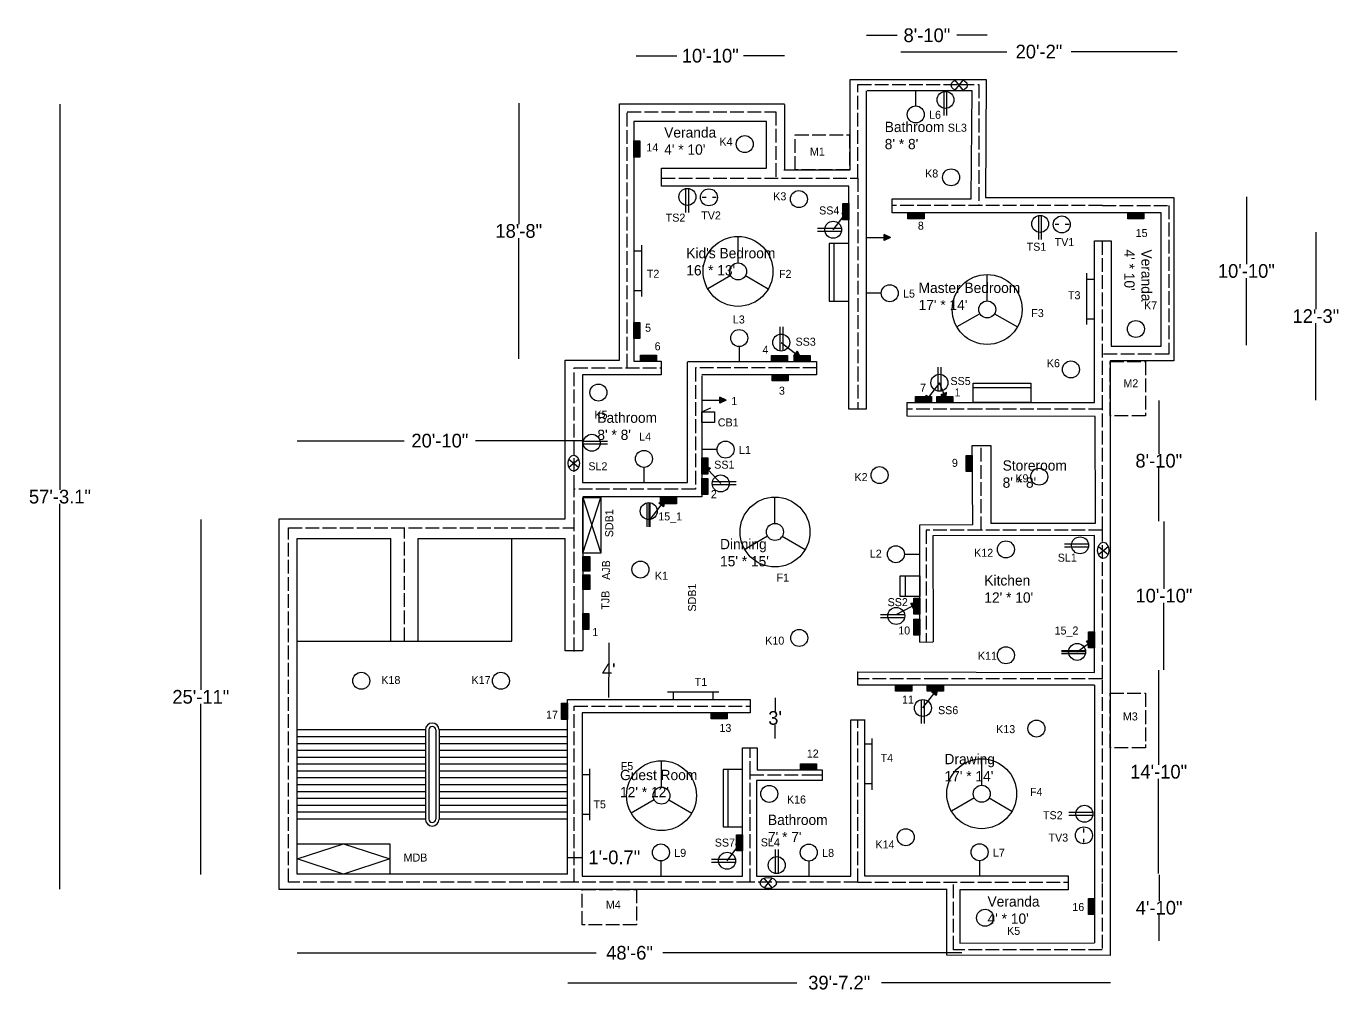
# Model space of a CAD drawing. Header units: feet. Extents: x 6396 to 8474, y -517 to 406.
# Drawn here: x 6396 to 7546, y -479 to 365 of the extents above; entities that cross this region are included whole.
import ezdxf

# ---------------------------------------------------------------- set-up
doc = ezdxf.new("R2010")
doc.units = ezdxf.units.FT
doc.header["$MEASUREMENT"] = 0
doc.linetypes.add('ACAD_ISO02W100', pattern=[15, 12, -3])
doc.dimstyles.get("Standard").update_dxf_attribs({"dimtxt": 12, "dimasz": 0.18, "dimexe": 0.18, "dimexo": 0.0625, "dimgap": 0.09, "dimtad": 0, "dimtih": 1, "dimtoh": 1, "dimdec": 1, "dimzin": 0, "dimdsep": 46, "dimlunit": 3, "dimtxsty": 'Standard', "dimcen": 0.09, "dimse1": 1, "dimse2": 1, "dimadec": 0, "dimazin": 0, "dimtfac": 1, "dimtdec": 1, "dimtofl": 0, "dimtmove": 0, "dimatfit": 3, "dimfxl": 1, "dimtolj": 1, "dimtzin": 0, "dimarcsym": 0})

# ---------------------------------------------------------------- blocks, each defined once
blk = doc.blocks.new('*D3')
at = {"color": 0, "linetype": 'ByBlock', "lineweight": -2}
for p, q in [((7386.3, -197.8), (7386.3, -280.5)), ((7386.3, -375.5), (7386.3, -292.7))]:
    blk.add_line(p, q, dxfattribs=at)
at = {"color": 0, "linetype": 'ByBlock'}
for points in [[(7386.3, -197.8), (7386.4, -197.8), (7386.3, -197.6)], [(7386.3, -375.5), (7386.4, -375.5), (7386.3, -375.6)]]:
    blk.add_solid(points, dxfattribs=at)
at = {"layer": 'Defpoints', "color": 0, "linetype": 'ByBlock'}
for p in [(7344.6, -197.6), (7386.3, -197.6), (7344.6, -375.6)]:
    blk.add_point(p, dxfattribs=at)
at = {"color": 0, "linetype": 'ByBlock', "insert": (7386.3, -286.6), "char_height": 12, "attachment_point": 5}
blk.add_mtext('\\A1;14\'-10"', dxfattribs=at)
blk = doc.blocks.new('*D4')
at = {"color": 0, "linetype": 'ByBlock', "lineweight": -2}
for p, q in [((7386.7, -376.8), (7386.7, -399.5)), ((7386.7, -434.4), (7386.7, -411.7))]:
    blk.add_line(p, q, dxfattribs=at)
at = {"color": 0, "linetype": 'ByBlock'}
for points in [[(7386.7, -376.8), (7386.7, -376.8), (7386.7, -376.6)], [(7386.7, -434.4), (7386.7, -434.4), (7386.7, -434.6)]]:
    blk.add_solid(points, dxfattribs=at)
at = {"layer": 'Defpoints', "color": 0, "linetype": 'ByBlock'}
for p in [(7344.4, -376.6), (7386.7, -376.6), (7344.4, -434.6)]:
    blk.add_point(p, dxfattribs=at)
at = {"color": 0, "linetype": 'ByBlock', "insert": (7386.7, -405.6), "char_height": 12, "attachment_point": 5}
blk.add_mtext('\\A1;4\'-10"', dxfattribs=at)
blk = doc.blocks.new('*D5')
at = {"color": 0, "linetype": 'ByBlock', "lineweight": -2}
for p, q in [((7390.9, -67.8), (7390.9, -126.5)), ((7390.9, -197.5), (7390.9, -138.7))]:
    blk.add_line(p, q, dxfattribs=at)
at = {"color": 0, "linetype": 'ByBlock'}
for points in [[(7390.8, -67.8), (7390.9, -67.8), (7390.9, -67.6)], [(7390.8, -197.5), (7390.9, -197.5), (7390.9, -197.6)]]:
    blk.add_solid(points, dxfattribs=at)
at = {"layer": 'Defpoints', "color": 0, "linetype": 'ByBlock'}
for p in [(7344.6, -67.6), (7390.9, -67.6), (7344.6, -197.6)]:
    blk.add_point(p, dxfattribs=at)
at = {"color": 0, "linetype": 'ByBlock', "insert": (7390.9, -132.6), "char_height": 12, "attachment_point": 5}
blk.add_mtext('\\A1;10\'-10"', dxfattribs=at)
blk = doc.blocks.new('*D6')
at = {"color": 0, "linetype": 'ByBlock', "lineweight": -2}
for p, q in [((7386.4, 38.2), (7386.4, -8.5)), ((7386.4, -67.5), (7386.4, -20.7))]:
    blk.add_line(p, q, dxfattribs=at)
at = {"color": 0, "linetype": 'ByBlock'}
for points in [[(7386.3, 38.2), (7386.4, 38.2), (7386.4, 38.4)], [(7386.3, -67.5), (7386.4, -67.5), (7386.4, -67.6)]]:
    blk.add_solid(points, dxfattribs=at)
at = {"layer": 'Defpoints', "color": 0, "linetype": 'ByBlock'}
for p in [(7344.6, 38.4), (7386.4, 38.4), (7344.6, -67.6)]:
    blk.add_point(p, dxfattribs=at)
at = {"color": 0, "linetype": 'ByBlock', "insert": (7386.4, -14.6), "char_height": 12, "attachment_point": 5}
blk.add_mtext('\\A1;8\'-10"', dxfattribs=at)
blk = doc.blocks.new('*D7')
at = {"color": 0, "linetype": 'ByBlock', "lineweight": -2}
for p, q in [((7463, 216.2), (7463, 157.5)), ((7463, 86.5), (7463, 145.3))]:
    blk.add_line(p, q, dxfattribs=at)
at = {"color": 0, "linetype": 'ByBlock'}
for points in [[(7463, 216.2), (7463.1, 216.2), (7463, 216.4)], [(7463, 86.5), (7463.1, 86.5), (7463, 86.4)]]:
    blk.add_solid(points, dxfattribs=at)
at = {"layer": 'Defpoints', "color": 0, "linetype": 'ByBlock'}
for p in [(7402.6, 216.4), (7463, 216.4), (7402.6, 86.4)]:
    blk.add_point(p, dxfattribs=at)
at = {"color": 0, "linetype": 'ByBlock', "insert": (7463, 151.4), "char_height": 12, "attachment_point": 5}
blk.add_mtext('\\A1;10\'-10"', dxfattribs=at)
blk = doc.blocks.new('*D8')
at = {"color": 0, "linetype": 'ByBlock', "lineweight": -2}
for p, q in [((7523.8, 185.3), (7523.8, 118)), ((7523.8, 38.5), (7523.8, 105.8))]:
    blk.add_line(p, q, dxfattribs=at)
at = {"color": 0, "linetype": 'ByBlock'}
for points in [[(7523.7, 185.3), (7523.8, 185.3), (7523.8, 185.5)], [(7523.7, 38.5), (7523.8, 38.5), (7523.8, 38.4)]]:
    blk.add_solid(points, dxfattribs=at)
at = {"layer": 'Defpoints', "color": 0, "linetype": 'ByBlock'}
for p in [(7345, 185.5), (7523.8, 185.5), (7344.6, 38.4)]:
    blk.add_point(p, dxfattribs=at)
at = {"color": 0, "linetype": 'ByBlock', "insert": (7523.8, 111.9), "char_height": 12, "attachment_point": 5}
blk.add_mtext('\\A1;12\'-3"', dxfattribs=at)
blk = doc.blocks.new('*D9')
at = {"color": 0, "linetype": 'ByBlock', "lineweight": -2}
for p, q in [((7160.8, 343.3), (7253.5, 343.3)), ((7402.4, 343.3), (7309.7, 343.3))]:
    blk.add_line(p, q, dxfattribs=at)
at = {"color": 0, "linetype": 'ByBlock'}
for points in [[(7160.8, 343.3), (7160.8, 343.3), (7160.6, 343.3)], [(7402.4, 343.3), (7402.4, 343.3), (7402.6, 343.3)]]:
    blk.add_solid(points, dxfattribs=at)
at = {"layer": 'Defpoints', "color": 0, "linetype": 'ByBlock'}
for p in [(7160.6, 343.3), (7160.6, 216), (7402.6, 216.4)]:
    blk.add_point(p, dxfattribs=at)
at = {"color": 0, "linetype": 'ByBlock', "insert": (7281.6, 343.3), "char_height": 12, "attachment_point": 5}
blk.add_mtext('\\A1;20\'-2"', dxfattribs=at)
blk = doc.blocks.new('*D10')
at = {"color": 0, "linetype": 'ByBlock', "lineweight": -2}
for p, q in [((7130.8, 357.6), (7157.5, 357.6)), ((7236.4, 357.6), (7209.7, 357.6))]:
    blk.add_line(p, q, dxfattribs=at)
at = {"color": 0, "linetype": 'ByBlock'}
for points in [[(7130.8, 357.6), (7130.8, 357.6), (7130.6, 357.6)], [(7236.4, 357.6), (7236.4, 357.6), (7236.6, 357.6)]]:
    blk.add_solid(points, dxfattribs=at)
at = {"layer": 'Defpoints', "color": 0, "linetype": 'ByBlock'}
for p in [(7130.6, 357.6), (7130.6, 322.4), (7236.6, 322.4)]:
    blk.add_point(p, dxfattribs=at)
at = {"color": 0, "linetype": 'ByBlock', "insert": (7183.6, 357.6), "char_height": 12, "attachment_point": 5}
blk.add_mtext('\\A1;8\'-10"', dxfattribs=at)
blk = doc.blocks.new('*D11')
at = {"color": 0, "linetype": 'ByBlock', "lineweight": -2}
for p, q in [((6632.8, -445), (6894.4, -445)), ((7214.2, -445), (6952.6, -445))]:
    blk.add_line(p, q, dxfattribs=at)
at = {"color": 0, "linetype": 'ByBlock'}
for points in [[(6632.8, -444.9), (6632.8, -445), (6632.6, -445)], [(7214.2, -444.9), (7214.2, -445), (7214.4, -445)]]:
    blk.add_solid(points, dxfattribs=at)
at = {"layer": 'Defpoints', "color": 0, "linetype": 'ByBlock'}
for p in [(6632.6, -375.6), (7214.4, -375.6), (6632.6, -445)]:
    blk.add_point(p, dxfattribs=at)
at = {"color": 0, "linetype": 'ByBlock', "insert": (6923.5, -445), "char_height": 12, "attachment_point": 5}
blk.add_mtext('\\A1;48\'-6"', dxfattribs=at)
blk = doc.blocks.new('*D12')
at = {"color": 0, "linetype": 'ByBlock', "lineweight": -2}
for p, q in [((6929.2, 339.7), (6965, 339.7)), ((7058.9, 339.7), (7023.1, 339.7))]:
    blk.add_line(p, q, dxfattribs=at)
at = {"color": 0, "linetype": 'ByBlock'}
for points in [[(6929.2, 339.7), (6929.2, 339.6), (6929.1, 339.7)], [(7058.9, 339.7), (7058.9, 339.6), (7059.1, 339.7)]]:
    blk.add_solid(points, dxfattribs=at)
at = {"layer": 'Defpoints', "color": 0, "linetype": 'ByBlock'}
for p in [(6929.1, 339.7), (6929.1, 298.4), (7059.1, 298.4)]:
    blk.add_point(p, dxfattribs=at)
at = {"color": 0, "linetype": 'ByBlock', "insert": (6994.1, 339.7), "char_height": 12, "attachment_point": 5}
blk.add_mtext('\\A1;10\'-10"', dxfattribs=at)
blk = doc.blocks.new('*D13')
at = {"color": 0, "linetype": 'ByBlock', "lineweight": -2}
for p, q in [((6826.6, 298.2), (6826.6, 192.5)), ((6826.6, 74.5), (6826.6, 180.3))]:
    blk.add_line(p, q, dxfattribs=at)
at = {"color": 0, "linetype": 'ByBlock'}
for points in [[(6826.6, 298.2), (6826.6, 298.2), (6826.6, 298.4)], [(6826.6, 74.5), (6826.6, 74.5), (6826.6, 74.4)]]:
    blk.add_solid(points, dxfattribs=at)
at = {"layer": 'Defpoints', "color": 0, "linetype": 'ByBlock'}
for p in [(6929.1, 298.4), (6826.6, 74.4), (6929.1, 74.4)]:
    blk.add_point(p, dxfattribs=at)
at = {"color": 0, "linetype": 'ByBlock', "insert": (6826.6, 186.4), "char_height": 12, "attachment_point": 5}
blk.add_mtext('\\A1;18\'-8"', dxfattribs=at)
blk = doc.blocks.new('*D14')
at = {"color": 0, "linetype": 'ByBlock', "lineweight": -2}
for p, q in [((6548.5, -65.8), (6548.5, -215)), ((6548.5, -376.4), (6548.5, -227.2))]:
    blk.add_line(p, q, dxfattribs=at)
at = {"color": 0, "linetype": 'ByBlock'}
for points in [[(6548.5, -65.8), (6548.6, -65.8), (6548.5, -65.6)], [(6548.5, -376.4), (6548.6, -376.4), (6548.5, -376.6)]]:
    blk.add_solid(points, dxfattribs=at)
at = {"layer": 'Defpoints', "color": 0, "linetype": 'ByBlock'}
for p in [(6548.5, -65.6), (6632.6, -65.6), (6632.6, -376.6)]:
    blk.add_point(p, dxfattribs=at)
at = {"color": 0, "linetype": 'ByBlock', "insert": (6548.5, -221.1), "char_height": 12, "attachment_point": 5}
blk.add_mtext('\\A1;25\'-11"', dxfattribs=at)
blk = doc.blocks.new('*D15')
at = {"color": 0, "linetype": 'ByBlock', "lineweight": -2}
for p, q in [((6632.8, 3), (6726.5, 3)), ((6882.4, 3), (6788.7, 3))]:
    blk.add_line(p, q, dxfattribs=at)
at = {"color": 0, "linetype": 'ByBlock'}
for points in [[(6632.8, 3), (6632.8, 2.9), (6632.6, 3)], [(6882.4, 3), (6882.4, 2.9), (6882.6, 3)]]:
    blk.add_solid(points, dxfattribs=at)
at = {"layer": 'Defpoints', "color": 0, "linetype": 'ByBlock'}
for p in [(6882.6, 3), (6632.6, -65.6), (6882.6, -65.6)]:
    blk.add_point(p, dxfattribs=at)
at = {"color": 0, "linetype": 'ByBlock', "insert": (6757.6, 3), "char_height": 12, "attachment_point": 5}
blk.add_mtext('\\A1;20\'-10"', dxfattribs=at)
blk = doc.blocks.new('*D16')
at = {"color": 0, "linetype": 'ByBlock', "lineweight": -2}
for p, q in [((6905.3, -173.8), (6905.3, -191.5)), ((6905.3, -221.5), (6905.3, -203.7))]:
    blk.add_line(p, q, dxfattribs=at)
at = {"color": 0, "linetype": 'ByBlock'}
for points in [[(6905.3, -173.8), (6905.4, -173.8), (6905.3, -173.6)], [(6905.3, -221.5), (6905.4, -221.5), (6905.3, -221.6)]]:
    blk.add_solid(points, dxfattribs=at)
at = {"layer": 'Defpoints', "color": 0, "linetype": 'ByBlock'}
for p in [(6882.6, -173.6), (6882.6, -221.6), (6905.3, -221.6)]:
    blk.add_point(p, dxfattribs=at)
at = {"color": 0, "linetype": 'ByBlock', "insert": (6905.3, -197.6), "char_height": 12, "attachment_point": 5}
blk.add_mtext("\\A1;4'", dxfattribs=at)
blk = doc.blocks.new('*D17')
at = {"color": 0, "linetype": 'ByBlock', "lineweight": -2}
for p, q in [((7050.8, -221.8), (7050.8, -233.5)), ((7050.8, -257.5), (7050.8, -245.7))]:
    blk.add_line(p, q, dxfattribs=at)
at = {"color": 0, "linetype": 'ByBlock'}
for points in [[(7050.8, -221.8), (7050.8, -221.8), (7050.8, -221.6)], [(7050.8, -257.5), (7050.8, -257.5), (7050.8, -257.6)]]:
    blk.add_solid(points, dxfattribs=at)
at = {"layer": 'Defpoints', "color": 0, "linetype": 'ByBlock'}
for p in [(7036.6, -221.6), (7036.6, -257.6), (7050.8, -257.6)]:
    blk.add_point(p, dxfattribs=at)
at = {"color": 0, "linetype": 'ByBlock', "insert": (7050.8, -239.6), "char_height": 12, "attachment_point": 5}
blk.add_mtext("\\A1;3'", dxfattribs=at)
blk = doc.blocks.new('*D19')
at = {"color": 0, "lineweight": -2}
for p, q in [((6869.4, -471.1), (7069.8, -471.1)), ((7344.3, -471.1), (7144, -471.1))]:
    blk.add_line(p, q, dxfattribs=at)
at = {"color": 0}
for points in [[(6869.4, -471.1), (6869.4, -471.1), (6869.2, -471.1)], [(7344.3, -471.1), (7344.3, -471.1), (7344.5, -471.1)]]:
    blk.add_solid(points, dxfattribs=at)
at = {"layer": 'Defpoints', "color": 0}
for p in [(6869.2, -376), (7344.5, -376.6), (7344.5, -471.1)]:
    blk.add_point(p, dxfattribs=at)
at = {"color": 0, "insert": (7106.9, -471.1), "char_height": 12, "attachment_point": 5}
blk.add_mtext('\\A1;39\'-7.2"', dxfattribs=at)
blk = doc.blocks.new('*D20')
at = {"color": 0, "lineweight": -2}
for p, q in [((6425.3, 297.4), (6425.3, -39.9)), ((6425.3, -389.4), (6425.3, -52.1))]:
    blk.add_line(p, q, dxfattribs=at)
at = {"color": 0}
for points in [[(6425.3, 297.4), (6425.3, 297.4), (6425.3, 297.6)], [(6425.3, -389.4), (6425.3, -389.4), (6425.3, -389.5)]]:
    blk.add_solid(points, dxfattribs=at)
at = {"layer": 'Defpoints', "color": 0}
for p in [(6425.3, 297.6), (6914.7, 297.6), (6881.9, -389.5)]:
    blk.add_point(p, dxfattribs=at)
at = {"color": 0, "insert": (6425.3, -46), "char_height": 12, "attachment_point": 5}
blk.add_mtext('\\A1;57\'-3.1"', dxfattribs=at)
blk = doc.blocks.new('*D21')
at = {"color": 0, "lineweight": -2}
for p, q in [((6869.4, -361.5), (6881.8, -361.5)), ((6881.9, -361.5), (6882.1, -361.5))]:
    blk.add_line(p, q, dxfattribs=at)
at = {"color": 0}
for points in [[(6869.4, -361.5), (6869.4, -361.5), (6869.2, -361.5)], [(6881.8, -361.5), (6881.8, -361.5), (6881.9, -361.5)]]:
    blk.add_solid(points, dxfattribs=at)
at = {"layer": 'Defpoints', "color": 0}
for p in [(6881.9, -361.5), (6869.2, -376), (6881.9, -377.8)]:
    blk.add_point(p, dxfattribs=at)
at = {"color": 0, "insert": (6910.2, -361.5), "char_height": 12, "attachment_point": 5}
blk.add_mtext('\\A1;1\'-0.7"', dxfattribs=at)

msp = doc.modelspace()

# ---------------------------------------------------------------- hatches: boundary and pattern name
at = {"linetype": 'ByBlock'}
h = msp.add_hatch(color=256, dxfattribs=at)
h.dxf.hatch_style = 1
h.paths.add_polyline_path([(6927.29, 251.1), (6932.53, 251.1), (6932.53, 265.21), (6927.29, 265.21)])
h = msp.add_hatch(color=256, dxfattribs=at)
h.dxf.hatch_style = 1
h.paths.add_polyline_path([(7109.94, 196.25), (7115.19, 196.25), (7115.19, 210.37), (7109.94, 210.37)])
h = msp.add_hatch(color=256, dxfattribs=at)
h.dxf.hatch_style = 1
h.paths.add_polyline_path([(7114.44, 204.46), (7109.06, 201.69), (7113.22, 198.53)])
h = msp.add_hatch(color=256, dxfattribs=at)
h.dxf.hatch_style = 1
h.paths.add_polyline_path([(7181.13, 197.06), (7181.13, 202.31), (7167.01, 202.31), (7167.01, 197.06)])
h = msp.add_hatch(color=256, dxfattribs=at)
h.dxf.hatch_style = 1
h.paths.add_polyline_path([(7373.4, 197.06), (7373.4, 202.31), (7359.28, 202.31), (7359.28, 197.06)])
h = msp.add_hatch(color=256, dxfattribs=at)
h.dxf.hatch_style = 1
h.paths.add_polyline_path([(7151.62, 180.8), (7146.16, 183.41), (7146.16, 178.19)])
h = msp.add_hatch(color=256, dxfattribs=at)
h.dxf.hatch_style = 1
h.paths.add_polyline_path([(6927.34, 92.42), (6932.59, 92.42), (6932.59, 106.54), (6927.34, 106.54)])
h = msp.add_hatch(color=256, dxfattribs=at)
h.dxf.hatch_style = 1
h.paths.add_polyline_path([(7073.04, 76.01), (7070.28, 81.39), (7067.12, 77.23)])
h = msp.add_hatch(color=256, dxfattribs=at)
h.dxf.hatch_style = 1
h.paths.add_polyline_path([(6947.22, 77.81), (6933.1, 77.81), (6933.1, 72.56), (6947.22, 72.56)])
h = msp.add_hatch(color=256, dxfattribs=at)
h.dxf.hatch_style = 1
h.paths.add_polyline_path([(7061.69, 77.41), (7047.57, 77.41), (7047.57, 72.16), (7061.69, 72.16)])
h = msp.add_hatch(color=256, dxfattribs=at)
h.dxf.hatch_style = 1
h.paths.add_polyline_path([(7081.51, 77.41), (7067.39, 77.41), (7067.39, 72.16), (7081.51, 72.16)])
h = msp.add_hatch(color=256, dxfattribs=at)
h.dxf.hatch_style = 1
h.paths.add_polyline_path([(7062.29, 60.48), (7048.18, 60.48), (7048.18, 55.24), (7062.29, 55.24)])
h = msp.add_hatch(color=256, dxfattribs=at)
h.dxf.hatch_style = 1
h.paths.add_polyline_path([(7008.03, 38.48), (7002.57, 41.09), (7002.57, 35.87)])
h = msp.add_hatch(color=256, dxfattribs=at)
h.dxf.hatch_style = 1
h.paths.add_polyline_path([(7187.74, 41.67), (7173.63, 41.67), (7173.63, 36.42), (7187.74, 36.42)])
h = msp.add_hatch(color=256, dxfattribs=at)
h.dxf.hatch_style = 1
h.paths.add_polyline_path([(7181.76, 36.86), (7187.14, 39.63), (7182.99, 42.79)])
h = msp.add_hatch(color=256, dxfattribs=at)
h.dxf.hatch_style = 1
h.paths.add_polyline_path([(7206.33, 41.67), (7192.22, 41.67), (7192.22, 36.42), (7206.33, 36.42)])
h = msp.add_hatch(color=256, dxfattribs=at)
h.dxf.hatch_style = 1
h.paths.add_polyline_path([(7200.78, 45.1), (7195.9, 43.24), (7200.29, 39.07)])
h = msp.add_hatch(color=256, dxfattribs=at)
h.dxf.hatch_style = 1
h.paths.add_polyline_path([(7217.82, -23.97), (7223.07, -23.97), (7223.07, -9.85), (7217.82, -9.85)])
h = msp.add_hatch(color=256, dxfattribs=at)
h.dxf.hatch_style = 1
h.paths.add_polyline_path([(6986.83, -26.14), (6992.08, -26.14), (6992.08, -12.03), (6986.83, -12.03)])
h = msp.add_hatch(color=256, dxfattribs=at)
h.dxf.hatch_style = 1
h.paths.add_polyline_path([(6988.76, -18.89), (6990.58, -24.66), (6994.39, -21.09)])
h = msp.add_hatch(color=256, dxfattribs=at)
h.dxf.hatch_style = 1
h.paths.add_polyline_path([(6986.83, -44.19), (6992.08, -44.19), (6992.08, -30.07), (6986.83, -30.07)])
h = msp.add_hatch(color=256, dxfattribs=at)
h.dxf.hatch_style = 1
h.paths.add_polyline_path([(6954.45, -48.99), (6949.06, -51.75), (6953.22, -54.91)])
h = msp.add_hatch(color=256, dxfattribs=at)
h.dxf.hatch_style = 1
h.paths.add_polyline_path([(6950.5, -46.82), (6950.5, -52.07), (6964.61, -52.07), (6964.61, -46.82)])
h = msp.add_hatch(color=256)
h.dxf.hatch_style = 1
h.paths.add_polyline_path([(6888.7, -98.26), (6882.53, -98.26), (6882.53, -111.01), (6888.7, -111.01)])
h = msp.add_hatch(color=256)
h.dxf.hatch_style = 1
h.paths.add_polyline_path([(6888.7, -114.37), (6882.53, -114.37), (6882.53, -127.12), (6888.7, -127.12)])
h = msp.add_hatch(color=256, dxfattribs=at)
h.dxf.hatch_style = 1
h.paths.add_polyline_path([(7172.05, -148.81), (7177.3, -148.81), (7177.3, -134.7), (7172.05, -134.7)])
h = msp.add_hatch(color=256, dxfattribs=at)
h.dxf.hatch_style = 1
h.paths.add_polyline_path([(6882.53, -162.13), (6887.78, -162.13), (6887.78, -148.01), (6882.53, -148.01)])
h = msp.add_hatch(color=256, dxfattribs=at)
h.dxf.hatch_style = 1
h.paths.add_polyline_path([(7175.63, -139.35), (7169.58, -139.51), (7171.96, -144.16)])
h = msp.add_hatch(color=256, dxfattribs=at)
h.dxf.hatch_style = 1
h.paths.add_polyline_path([(7172.05, -167.12), (7177.3, -167.12), (7177.3, -153), (7172.05, -153)])
h = msp.add_hatch(color=256, dxfattribs=at)
h.dxf.hatch_style = 1
h.paths.add_polyline_path([(7329.2, -171.05), (7323.27, -172.24), (7326.4, -176.42)])
h = msp.add_hatch(color=256, dxfattribs=at)
h.dxf.hatch_style = 1
h.paths.add_polyline_path([(7324.83, -178.32), (7330.08, -178.32), (7330.08, -164.2), (7324.83, -164.2)])
h = msp.add_hatch(color=256, dxfattribs=at)
h.dxf.hatch_style = 1
h.paths.add_polyline_path([(7170.36, -210.97), (7156.24, -210.97), (7156.24, -216.21), (7170.36, -216.21)])
h = msp.add_hatch(color=256, dxfattribs=at)
h.dxf.hatch_style = 1
h.paths.add_polyline_path([(7198.07, -210.97), (7183.95, -210.97), (7183.95, -216.21), (7198.07, -216.21)])
h = msp.add_hatch(color=256, dxfattribs=at)
h.dxf.hatch_style = 1
h.paths.add_polyline_path([(7192.92, -213.92), (7187.54, -216.69), (7191.7, -219.85)])
h = msp.add_hatch(color=256, dxfattribs=at)
h.dxf.hatch_style = 1
h.paths.add_polyline_path([(6864, -240.76), (6869.25, -240.76), (6869.25, -226.64), (6864, -226.64)])
h = msp.add_hatch(color=256, dxfattribs=at)
h.dxf.hatch_style = 1
h.paths.add_polyline_path([(7008.92, -234.9), (6994.8, -234.9), (6994.8, -240.15), (7008.92, -240.15)])
h = msp.add_hatch(color=256, dxfattribs=at)
h.dxf.hatch_style = 1
h.paths.add_polyline_path([(7087.08, -279.78), (7072.96, -279.78), (7072.96, -285.02), (7087.08, -285.02)])
h = msp.add_hatch(color=256, dxfattribs=at)
h.dxf.hatch_style = 1
h.paths.add_polyline_path([(7017.11, -355.74), (7022.36, -355.74), (7022.36, -341.62), (7017.11, -341.62)])
h = msp.add_hatch(color=256, dxfattribs=at)
h.dxf.hatch_style = 1
h.paths.add_polyline_path([(7021.62, -347.54), (7016.23, -350.3), (7020.39, -353.46)])
h = msp.add_hatch(color=256, dxfattribs=at)
h.dxf.hatch_style = 1
h.paths.add_polyline_path([(7324.85, -411.44), (7330.1, -411.44), (7330.1, -397.33), (7324.85, -397.33)])

# ---------------------------------------------------------------- linework, layer by layer
for p, q in [((7116.5, 239.83), (7116.5, 318.93)), ((7116.5, 318.93), (7235.31, 318.93)), ((7215.4, 309.71), (7208.42, 318.28)), ((7208.43, 309.71), (7215.4, 318.28)), ((7235.31, 318.93), (7234.87, 215.68)), ((7130.42, 309.07), (7130.42, 30.73)), ((7223.25, 309.07), (7131.35, 309.07)), ((7173.82, 295.84), (7173.82, 309.07)), ((7198.59, 287.48), (7198.59, 308.45)), ((7201.16, 287.48), (7201.16, 308.45)), ((7222.32, 214.49), (7223.25, 309.07)), ((6914.67, 73.44), (6914.67, 297.59)), ((6914.67, 297.59), (7059.05, 297.59)), ((7059.05, 297.14), (7059.05, 240.28)), ((7043.29, 282.32), (6927.29, 282.32)), ((6927.29, 282.32), (6927.34, 72.56)), ((7043.29, 241.47), (7043.29, 282.32)), ((6951.53, 225.6), (6951.53, 241.47)), ((6951.53, 241.47), (7043.29, 241.47)), ((7058.6, 239.83), (7116.5, 239.83)), ((7115.19, 225.6), (6951.53, 225.6)), ((6972.8, 202.64), (6972.8, 223.61)), ((6975.36, 202.64), (6975.36, 223.61)), ((7115.19, 30.73), (7115.19, 225.6)), ((6990.39, 215.88), (6987.04, 215.88)), ((6999.31, 215.88), (6995.95, 215.88)), ((7153.08, 202.31), (7153.08, 214.49)), ((7153.08, 214.49), (7222.32, 214.49)), ((7234.87, 215.68), (7399.36, 215.68)), ((7399.55, 215.68), (7399.55, 72.73)), ((7101.61, 187.59), (7111.14, 200.11)), ((7114.44, 204.46), (7109.06, 201.69)), ((7113.22, 198.53), (7109.06, 201.69)), ((7114.44, 204.46), (7113.22, 198.53)), ((7388.47, 202.31), (7153.08, 202.31)), ((7281.41, 178.98), (7281.41, 199.95)), ((7283.97, 178.98), (7283.97, 199.94)), ((7388.47, 85.6), (7388.47, 202.31)), ((7087.96, 188.85), (7108.93, 188.85)), ((7087.96, 186.29), (7108.93, 186.29)), ((7299, 192.21), (7295.64, 192.21)), ((7307.91, 192.21), (7304.56, 192.21)), ((6933.93, 173.98), (6933.93, 129.1)), ((7018.4, 158.53), (7018.4, 181.66)), ((7130.42, 180.8), (7146.16, 180.8)), ((7151.62, 180.8), (7146.16, 183.41)), ((7146.16, 178.19), (7146.16, 183.41)), ((7151.62, 180.8), (7146.16, 178.19)), ((7330.13, 36.42), (7330.22, 177.84)), ((7330.22, 177.84), (7344.76, 177.84)), ((7344.76, 177.84), (7344.76, 85.6)), ((6933.93, 168.86), (6927.34, 168.86)), ((7011.97, 147.39), (6991.94, 135.82)), ((7024.84, 147.39), (7044.87, 135.82)), ((7236.32, 125.24), (7236.32, 148.37)), ((7323.59, 104.58), (7323.59, 149.46)), ((7323.59, 144.34), (7330.18, 144.34)), ((6933.93, 134.22), (6927.34, 134.22)), ((7143.65, 132.02), (7130.42, 132.02)), ((7229.89, 114.09), (7209.86, 102.53)), ((7242.76, 114.09), (7262.79, 102.53)), ((7323.59, 109.7), (7330.18, 109.7)), ((7054.87, 102.49), (7054.87, 81.52)), ((7057.44, 102.49), (7057.44, 81.52)), ((7019.44, 85.39), (7019.44, 72.16)), ((7056.17, 88.84), (7068.7, 79.31)), ((7067.12, 77.23), (7070.28, 81.39)), ((7073.04, 76.01), (7070.28, 81.39)), ((7344.76, 85.6), (7388.47, 85.6)), ((6867.22, -65.2), (6867.22, 73.44)), ((6867.22, 73.44), (6914.67, 73.44)), ((6927.34, 72.56), (6951.08, 72.56)), ((6951.08, 72.56), (6951.08, 60.64)), ((6974.12, 72.16), (7087.07, 72.16)), ((6974.12, -33.56), (6974.12, 71.76)), ((7073.04, 76.01), (7067.12, 77.23)), ((7087.07, 72.16), (7087.07, 60.48)), ((7399.55, 72.73), (7343.85, 72.73)), ((7343.85, 72.73), (7343.85, -447.27)), ((6951.08, 60.64), (6882.36, 60.64)), ((6882.36, 60.64), (6882.36, -33.56)), ((7087.07, 60.48), (6986.83, 60.48)), ((6986.83, 59.73), (6986.83, -46.19)), ((7193.29, 67.38), (7193.29, 46.42)), ((7195.86, 67.38), (7195.86, 46.41)), ((7194.59, 53.73), (7185.07, 41.21)), ((6986.83, 38.48), (7002.57, 38.48)), ((7008.03, 38.48), (7002.57, 41.09)), ((7002.57, 35.87), (7002.57, 41.09)), ((7008.03, 38.48), (7002.57, 35.87)), ((7166.42, 36.42), (7330.13, 36.42)), ((7166.42, 24.54), (7166.42, 36.42)), ((7181.76, 36.86), (7182.99, 42.79)), ((7181.76, 36.86), (7187.14, 39.63)), ((7182.99, 42.79), (7187.14, 39.63)), ((7200.78, 45.1), (7195.9, 43.24)), ((7200.29, 39.07), (7195.9, 43.24)), ((7200.29, 39.07), (7200.78, 45.1)), ((6986.83, 28.31), (6994.65, 31.68)), ((7130.42, 30.73), (7115.19, 30.73)), ((7330.89, 24.15), (7166.42, 24.54)), ((7331.07, -69.26), (7330.89, 24.15)), ((6904.1, 2.45), (6883.14, 2.45)), ((6904.1, -0.11), (6883.13, -0.11)), ((7000.06, -4.8), (6986.83, -4.8)), ((7223.07, -1.31), (7231.08, -1.27)), ((7223.72, -70.4), (7223.07, -1.31)), ((7231.08, -1.27), (7239.47, -1.27)), ((7239.47, -1.27), (7239.47, -69.34)), ((6870.4, -20.21), (6878.98, -13.23)), ((6870.4, -13.24), (6878.98, -20.21)), ((6936.13, -20.33), (6936.13, -33.56)), ((6988.76, -18.89), (6990.58, -24.66)), ((6988.76, -18.89), (6994.39, -21.09)), ((6994.39, -21.09), (6990.58, -24.66)), ((7003.22, -34.38), (6992.49, -22.88)), ((6882.36, -33.56), (6974.12, -33.56)), ((7016.87, -33.08), (6995.91, -33.08)), ((7016.87, -35.64), (6995.9, -35.64)), ((6986.83, -46.19), (6882.53, -46.19)), ((6882.53, -46.82), (6882.53, -180.51)), ((6882.53, -46.82), (6898.29, -95.33)), ((6882.53, -95.33), (6898.29, -46.82)), ((6939.05, -72.19), (6939.05, -51.22)), ((6940.32, -51.12), (6940.32, -72.19)), ((6941.62, -72.19), (6941.62, -51.23)), ((6941.62, -65.86), (6951.14, -53.33)), ((6954.45, -48.99), (6949.06, -51.75)), ((6953.22, -54.91), (6949.06, -51.75)), ((6954.45, -48.99), (6953.22, -54.91)), ((7050.71, -69.4), (7050.71, -46.27)), ((6616.93, -389.54), (6616.93, -65.2)), ((6616.93, -65.2), (6867.22, -65.2)), ((7177.3, -173.12), (7177.31, -70.67)), ((7177.31, -70.67), (7223.72, -70.4)), ((7330.08, -79.95), (7188.77, -80.09)), ((7188.77, -80.09), (7188.94, -173.01)), ((7239.47, -69.26), (7331.07, -69.26)), ((7330.08, -199.72), (7330.08, -79.95)), ((6632.64, -376.03), (6632.64, -82.42)), ((6632.64, -82.42), (6714.64, -82.42)), ((6714.64, -172.42), (6714.64, -82.42)), ((6738.64, -82.42), (6867.22, -82.42)), ((6738.64, -172.42), (6738.64, -82.42)), ((6820.64, -172.42), (6820.64, -82.42)), ((6867.22, -180.9), (6867.22, -82.42)), ((7044.28, -80.54), (7024.24, -92.11)), ((7057.14, -80.54), (7077.18, -92.11)), ((7303.87, -87.24), (7324.84, -87.24)), ((7303.87, -89.81), (7324.84, -89.81)), ((7333.55, -89.42), (7342.13, -96.39)), ((7333.55, -96.39), (7342.13, -89.42)), ((7163.89, -96.3), (7177.12, -96.3)), ((7143.11, -149.04), (7164.08, -149.04)), ((7156.76, -149), (7170.77, -141.83)), ((7175.63, -139.35), (7169.58, -139.51)), ((7171.96, -144.16), (7169.58, -139.51)), ((7175.63, -139.35), (7171.96, -144.16)), ((7143.11, -151.6), (7164.07, -151.6)), ((6632.64, -172.42), (6714.64, -172.42)), ((6714.64, -172.42), (6738.64, -172.42)), ((6738.64, -172.42), (6820.64, -172.42)), ((7322.42, -164.81), (7322.42, -164.81)), ((7329.2, -171.05), (7323.27, -172.24)), ((7326.4, -176.42), (7323.27, -172.24)), ((7329.2, -171.05), (7326.4, -176.42)), ((6882.53, -180.9), (6867.22, -180.9)), ((7177.3, -173.12), (7188.94, -173.01)), ((7301.34, -180.45), (7322.31, -180.45)), ((7322.42, -181.71), (7301.34, -181.71)), ((7301.34, -183.01), (7322.31, -183.01)), ((7314.99, -181.71), (7324.84, -174.33)), ((7123.23, -198.65), (7123.23, -198.65)), ((7123.23, -210.97), (7123.23, -199.28)), ((7123.23, -199.28), (7330.08, -199.72)), ((6956.68, -216.68), (7001.55, -216.68)), ((6961.8, -216.68), (6961.8, -223.27)), ((6996.43, -216.68), (6996.43, -223.27)), ((7330.1, -210.97), (7123.23, -210.97)), ((7180.09, -230.8), (7189.62, -218.27)), ((7192.92, -213.92), (7187.54, -216.69)), ((7191.7, -219.85), (7187.54, -216.69)), ((7192.92, -213.92), (7191.7, -219.85)), ((7330.1, -210.97), (7330.1, -436.15)), ((6869.25, -376.03), (6869.25, -223.27)), ((6869.25, -223.27), (7029.08, -223.27)), ((7029.08, -223.27), (7029.08, -229.27)), ((7029.08, -229.27), (7029.08, -234.9)), ((7178.83, -244.45), (7178.83, -223.47)), ((7181.39, -244.45), (7181.39, -223.48)), ((6882.05, -234.9), (6881.95, -377.76)), ((7028.87, -234.9), (6882.05, -234.9)), ((7029.08, -234.9), (7029.08, -234.9)), ((7117.12, -377.87), (7117.12, -241.09)), ((7117.12, -241.09), (7128.96, -241.09)), ((7128.96, -240.79), (7128.96, -377.65)), ((6744.94, -250.03), (6632.64, -250.03)), ((6744.94, -250.03), (6744.94, -328.03)), ((6747.94, -250.03), (6747.94, -328.03)), ((6753.94, -250.03), (6753.94, -328.03)), ((6869.25, -250.03), (6756.94, -250.03)), ((6756.94, -250.03), (6756.94, -328.03)), ((6744.94, -256.03), (6632.64, -256.03)), ((6744.94, -262.03), (6632.64, -262.03)), ((6869.25, -256.03), (6756.94, -256.03)), ((6869.25, -262.03), (6756.94, -262.03)), ((7135.55, -262.55), (7128.96, -262.55)), ((7135.55, -257.43), (7135.55, -302.3)), ((6744.94, -268.03), (6632.64, -268.03)), ((6744.94, -274.03), (6632.64, -274.03)), ((6869.25, -268.03), (6756.94, -268.03)), ((6869.25, -274.03), (6756.94, -274.03)), ((7022.36, -377.87), (7022.36, -265.78)), ((7022.36, -265.78), (7035.16, -265.78)), ((7035.16, -265.78), (7035.16, -285.02)), ((7231.53, -298.39), (7231.53, -275.25)), ((6744.94, -280.03), (6632.64, -280.03)), ((6744.94, -286.03), (6632.64, -286.03)), ((6869.25, -280.03), (6756.94, -280.03)), ((6869.25, -286.03), (6756.94, -286.03)), ((6888.57, -284.11), (6888.57, -328.99)), ((6951.45, -300.04), (6951.45, -276.9)), ((7035.16, -285.02), (7092.08, -285.02)), ((7092.08, -285.02), (7092.08, -294.28)), ((6744.94, -292.03), (6632.64, -292.03)), ((6744.94, -298.03), (6632.64, -298.03)), ((6869.25, -292.03), (6756.94, -292.03)), ((6869.25, -298.03), (6756.94, -298.03)), ((6888.57, -289.23), (6881.99, -289.23)), ((7034.53, -294.28), (7034.49, -377.87)), ((7092.12, -294.28), (7034.53, -294.28)), ((7135.55, -297.18), (7128.96, -297.18)), ((6744.94, -304.03), (6632.64, -304.03)), ((6744.94, -310.03), (6632.64, -310.03)), ((6869.25, -304.03), (6756.94, -304.03)), ((6869.25, -310.03), (6756.94, -310.03)), ((7225.1, -309.53), (7205.06, -321.1)), ((7237.97, -309.53), (7258, -321.1)), ((6744.94, -316.03), (6632.64, -316.03)), ((6744.94, -322.03), (6632.64, -322.03)), ((6869.25, -316.03), (6756.94, -316.03)), ((6869.25, -322.03), (6756.94, -322.03)), ((6945.01, -311.18), (6924.98, -322.75)), ((6957.88, -311.18), (6977.92, -322.75)), ((7307.7, -322.04), (7328.67, -322.04)), ((6744.94, -328.03), (6632.64, -328.03)), ((6869.25, -328.03), (6756.94, -328.03)), ((6888.57, -323.87), (6881.99, -323.87)), ((7307.7, -324.61), (7328.67, -324.61)), ((7320.94, -339.64), (7320.94, -336.28)), ((6632.64, -362.84), (6673.26, -349.65)), ((6673.26, -349.65), (6713.88, -362.84)), ((7008.79, -364.41), (7018.31, -351.88)), ((7021.62, -347.54), (7016.23, -350.3)), ((7020.39, -353.46), (7016.23, -350.3)), ((7021.62, -347.54), (7020.39, -353.46)), ((7050.92, -354.58), (7050.92, -375.54)), ((7053.48, -354.58), (7053.48, -375.55)), ((7320.94, -348.55), (7320.94, -345.19)), ((6673.26, -376.03), (6632.64, -362.84)), ((6713.88, -362.84), (6673.26, -376.03)), ((6950.93, -364.59), (6950.93, -377.81)), ((6995.14, -363.14), (7016.11, -363.14)), ((6995.14, -365.71), (7016.1, -365.71)), ((7080.31, -364.64), (7080.31, -377.87)), ((7229.67, -364.42), (7229.67, -377.65)), ((6869.25, -376.03), (6632.64, -376.03)), ((6881.95, -377.76), (7022.36, -377.87)), ((7034.49, -377.87), (7117.12, -377.87)), ((7048.36, -388.16), (7041.39, -379.59)), ((7041.4, -388.16), (7048.36, -379.58)), ((7128.96, -377.65), (7307.15, -377.65)), ((7307.15, -377.65), (7307.15, -389.78)), ((6869.25, -389.54), (6616.93, -389.54)), ((7201, -389.54), (6869.25, -389.54)), ((7201, -447.05), (7201, -389.01)), ((7307.15, -389.78), (7212.29, -389.78)), ((7212.29, -389.78), (7212.29, -436.48)), ((7307.15, -392.63), (7307.15, -392.63)), ((7212.29, -436.48), (7330.1, -436.15)), ((7343.85, -447.27), (7201, -447.05))]:
    msp.add_line(p, q, dxfattribs=at)
at = {"linetype": 'ACAD_ISO02W100'}
for p, q in [((7123.08, 232.78), (7123.08, 314.73)), ((7123.08, 314.73), (7229.08, 314.73)), ((7229.08, 314.73), (7229.08, 208.73)), ((6921.53, 232.78), (6921.53, 290.78)), ((6921.53, 290.78), (7051.53, 290.78)), ((7051.53, 290.78), (7051.53, 232.78)), ((6921.44, 66.9), (6921.44, 232.9)), ((6951.53, 232.78), (7123.08, 232.78)), ((7123.08, 232.78), (7123.08, 66.78)), ((7130.08, 232.73), (7130.08, 232.73)), ((7337.08, 208.73), (7153.08, 208.73)), ((7337.08, 208.73), (7395.08, 208.73)), ((7395.08, 208.73), (7395.08, 78.73)), ((7337.08, 30.73), (7337.08, 178.73)), ((7395.08, 78.73), (7337.08, 78.73)), ((6875.08, -39.27), (6875.08, 66.73)), ((6875.08, 66.73), (6951.08, 66.73)), ((7087.08, 66.78), (6981.08, 66.73)), ((6981.08, 66.73), (6981.08, -39.27)), ((7123.08, 66.78), (7123.08, 30.52)), ((7231.08, 30.73), (7166.42, 30.73)), ((7337.08, 30.73), (7231.08, 30.73)), ((7337.08, -75.27), (7337.08, 30.73)), ((7231.08, -75.27), (7231.08, -1.27)), ((6875.08, -181.27), (6875.08, -39.27)), ((6981.08, -39.27), (6875.08, -39.27)), ((6625.08, -383.27), (6625.08, -73.27)), ((6625.08, -73.27), (6875.08, -73.27)), ((6726.64, -172.42), (6726.64, -73.27)), ((7231.08, -75.27), (7183.08, -75.27)), ((7183.08, -75.27), (7183.08, -75.27)), ((7183.08, -75.27), (7183.08, -173.27)), ((7337.08, -75.27), (7231.08, -75.27)), ((7337.08, -205.27), (7337.08, -75.27)), ((7193.08, -205.27), (7123.08, -205.27)), ((7337.08, -205.27), (7193.08, -205.27)), ((7337.08, -383.27), (7337.08, -205.27)), ((6875.08, -383.27), (6875.08, -229.27)), ((6875.08, -229.27), (7029.08, -229.27)), ((6993.08, -229.27), (6993.08, -229.27)), ((7123.08, -383.27), (7123.08, -241.27)), ((7123.08, -241.27), (7123.08, -241.27)), ((7029.08, -289.27), (7029.08, -265.27)), ((7029.08, -383.27), (7029.08, -289.27)), ((7029.08, -289.27), (7082.08, -289.27)), ((7082.08, -289.27), (7092.08, -289.27)), ((7092.08, -289.27), (7092.08, -289.27)), ((6875.08, -383.27), (6625.08, -383.27)), ((7029.08, -383.27), (6875.08, -383.27)), ((7123.08, -383.27), (7029.08, -383.27)), ((7123.08, -383.27), (7307.08, -383.27)), ((7206.89, -442.23), (7206.89, -384.23)), ((7336.89, -384.23), (7336.89, -442.23)), ((7336.89, -442.23), (7206.89, -442.23))]:
    msp.add_line(p, q, dxfattribs=at)
for p, q in [((7102.46, 125.13), (7102.46, 175.45)), ((7198.34, 44.17), (7194.59, 53.73)), ((7274.44, 49.15), (7224.13, 49.15)), ((7164.57, -115.15), (7164.57, -133.15)), ((7177.3, -133.15), (7160.27, -133.15)), ((7009.63, -334.78), (7009.63, -284.47))]:
    msp.add_line(p, q)
at = {"linetype": 'ByBlock'}
for points in [[(6932.53, 265.21), (6932.53, 251.1), (6927.29, 251.1), (6927.29, 265.21)], [(7115.19, 210.37), (7115.19, 196.25), (7109.94, 196.25), (7109.94, 210.37)], [(7167.01, 202.31), (7181.13, 202.31), (7181.13, 197.06), (7167.01, 197.06)], [(7359.28, 202.31), (7373.4, 202.31), (7373.4, 197.06), (7359.28, 197.06)], [(6932.59, 106.54), (6932.59, 92.42), (6927.34, 92.42), (6927.34, 106.54)], [(6933.1, 77.81), (6947.22, 77.81), (6947.22, 72.56), (6933.1, 72.56)], [(7047.57, 77.41), (7061.69, 77.41), (7061.69, 72.16), (7047.57, 72.16)], [(7067.39, 77.41), (7081.51, 77.41), (7081.51, 72.16), (7067.39, 72.16)], [(7048.18, 60.48), (7062.29, 60.48), (7062.29, 55.24), (7048.18, 55.24)], [(7173.63, 41.67), (7187.74, 41.67), (7187.74, 36.42), (7173.63, 36.42)], [(7192.22, 41.67), (7206.33, 41.67), (7206.33, 36.42), (7192.22, 36.42)], [(6986.83, 28.31), (6997.77, 28.31), (6997.77, 18.83), (6986.83, 18.83)], [(7223.07, -9.85), (7223.07, -23.97), (7217.82, -23.97), (7217.82, -9.85)], [(6992.08, -12.03), (6992.08, -26.14), (6986.83, -26.14), (6986.83, -12.03)], [(6992.08, -30.07), (6992.08, -44.19), (6986.83, -44.19), (6986.83, -30.07)], [(6898.29, -46.82), (6898.29, -95.33), (6882.53, -95.33), (6882.53, -46.82)], [(6964.61, -52.07), (6950.5, -52.07), (6950.5, -46.82), (6964.61, -46.82)], [(7177.3, -134.7), (7177.3, -148.81), (7172.05, -148.81), (7172.05, -134.7)], [(6887.78, -148.01), (6887.78, -162.13), (6882.53, -162.13), (6882.53, -148.01)], [(7177.3, -153), (7177.3, -167.12), (7172.05, -167.12), (7172.05, -153)], [(7330.08, -164.2), (7330.08, -178.32), (7324.83, -178.32), (7324.83, -164.2)], [(7156.24, -210.97), (7170.36, -210.97), (7170.36, -216.21), (7156.24, -216.21)], [(7183.95, -210.97), (7198.07, -210.97), (7198.07, -216.21), (7183.95, -216.21)], [(6869.25, -226.64), (6869.25, -240.76), (6864, -240.76), (6864, -226.64)], [(6994.8, -234.9), (7008.92, -234.9), (7008.92, -240.15), (6994.8, -240.15)], [(7072.96, -279.78), (7087.08, -279.78), (7087.08, -285.02), (7072.96, -285.02)], [(7022.36, -341.62), (7022.36, -355.74), (7017.11, -355.74), (7017.11, -341.62)], [(6632.64, -349.65), (6713.88, -349.65), (6713.88, -376.03), (6632.64, -376.03)], [(7330.1, -397.33), (7330.1, -411.44), (7324.85, -411.44), (7324.85, -397.33)]]:
    msp.add_lwpolyline(points, close=True, dxfattribs=at)
at = {"linetype": 'ACAD_ISO02W100'}
for points in [[(7068.3, 270.69), (7116.03, 270.69), (7116.03, 239.83), (7068.3, 239.83)], [(7374.71, 72.35), (7374.71, 24.62), (7343.85, 24.62), (7343.85, 72.35)], [(7374.71, -217.81), (7374.71, -265.53), (7343.85, -265.53), (7343.85, -217.81)], [(6929.67, -420.4), (6881.95, -420.4), (6881.95, -389.54), (6929.67, -389.54)]]:
    msp.add_lwpolyline(points, close=True, dxfattribs=at)
for points in [[(7115.19, 125.13), (7115.19, 175.45), (7098.15, 175.45), (7098.15, 125.13)], [(7274.44, 36.42), (7224.13, 36.42), (7224.13, 53.46), (7274.44, 53.46)], [(6888.7, -98.26), (6888.7, -111.01), (6882.53, -111.01), (6882.53, -98.26)], [(6888.7, -114.37), (6888.7, -127.12), (6882.53, -127.12), (6882.53, -114.37)], [(7022.36, -334.78), (7022.36, -284.47), (7005.32, -284.47), (7005.32, -334.78)]]:
    msp.add_lwpolyline(points, close=True)
msp.add_lwpolyline([(7160.27, -133.15), (7160.27, -115.15), (7177.3, -115.15), (7177.3, -133.15)])
at = {"linetype": 'ByBlock'}
for centre, radius in [((7199.86, 301.13), 7.43), ((7173.82, 288.41), 7.43), ((7024.24, 262.48), 7.43), ((7204.74, 233.38), 7.43), ((6974.07, 216.29), 7.43), ((6992.94, 215.88), 7.43), ((7071.67, 214.38), 7.43), ((7282.67, 192.62), 7.43), ((7301.55, 192.21), 7.43), ((7101.61, 187.59), 7.43), ((7018.4, 151.1), 30.56), ((7018.4, 151.1), 7.43), ((7151.08, 132.02), 7.43), ((7236.32, 117.81), 30.56), ((7236.32, 117.81), 7.43), ((7366.38, 100.72), 7.43), ((7019.44, 92.82), 7.43), ((7056.17, 88.84), 7.43), ((7309.61, 65.39), 7.43), ((7194.59, 53.73), 7.43), ((6896.27, 45.14), 7.43), ((6890.45, 1.15), 7.43), ((7007.49, -4.8), 7.43), ((6936.13, -12.9), 7.43), ((7142.18, -27.07), 7.43), ((7281.81, -28.46), 7.43), ((7003.22, -34.38), 7.43), ((6940.32, -58.54), 7.43), ((7050.71, -76.83), 30.56), ((7050.71, -76.83), 7.43), ((7156.46, -96.3), 7.43), ((7252.71, -92.05), 7.43), ((7317.52, -88.51), 7.43), ((6933.07, -109.7), 7.43), ((7156.76, -150.3), 7.43), ((7071.9, -169.56), 7.43), ((7252.71, -184.71), 7.43), ((7314.99, -181.71), 7.43), ((6688.89, -207.01), 7.43), ((6811.01, -207.01), 7.43), ((7180.09, -230.8), 7.43), ((7279.43, -248.76), 7.43), ((7231.53, -305.81), 30.56), ((6951.45, -307.47), 30.56), ((7045.72, -305.95), 7.43), ((7231.53, -305.81), 7.43), ((6951.45, -307.47), 7.43), ((7321.35, -323.31), 7.43), ((7165.08, -343.89), 7.43), ((7320.94, -342.19), 7.43), ((6950.93, -357.16), 7.43), ((7080.31, -357.22), 7.43), ((7229.67, -356.99), 7.43), ((7008.79, -364.41), 7.43), ((7052.22, -368.22), 7.43), ((7234.45, -414.28), 7.43)]:
    msp.add_circle(centre, radius, dxfattribs=at)
for centre, radius, start, end in [((6750.94, -250.03), 6, 0, 180), ((6750.94, -250.03), 3, 0, 180), ((6750.94, -328.03), 6, 180, 0), ((6750.94, -328.03), 3, 180, 0)]:
    msp.add_arc(centre, radius, start, end, dxfattribs=at)
for centre, major_axis in [((7211.91, 314), (-7.02, 0)), ((6874.69, -16.72), (0, 7.02)), ((7337.84, -92.91), (0, 7.02)), ((7044.88, -383.87), (-7.02, 0))]:
    msp.add_ellipse(centre, major_axis=major_axis, ratio=0.7040888, dxfattribs=at)

# ---------------------------------------------------------------- texts
at = {"char_height": 7, "attachment_point": 1}
for s, insert in [('L6', (7185.5, 291.57)), ('SL3', (7201.91, 280.27)), ('K4', (7002.14, 268.01)), ('14', (6938.18, 262.98)), ('M1', (7081.27, 259.45)), ('K8', (7182.04, 240.24)), ('K3', (7049.19, 220.28)), ('SS4', (7089.32, 207.92)), ('TS2', (6955.15, 201.63)), ('TV2', (6986.21, 203.55)), ('8', (7175.69, 194.56)), ('15', (7366.18, 188.17)), ('TS1', (7270.87, 176.17)), ('TV1', (7295.32, 180.26)), ('T2', (6938.63, 152.53)), ('F2', (7054.24, 152.44)), ('L5', (7162.76, 135.18)), ('T3', (7306.99, 133.76)), ('F3', (7274.9, 118.15)), ('K7', (7373.53, 124.8)), ('5', (6937.09, 105.31)), ('L3', (7013.86, 112.55)), ('SS3', (7068.7, 93.09)), ('6', (6945.46, 89.11)), ('4', (7039.78, 86.07)), ('K6', (7288.51, 74.28)), ('SS5', (7204.19, 58.69)), ('3', (7054.16, 50.27)), ('7', (7177.64, 52.85)), ('1', (7207.74, 48.71)), ('M2', (7355.47, 56.71)), ('1', (7012.42, 41.11)), ('K5', (6892.81, 29.14)), ('CB1', (7000.7, 22.51)), ('L4', (6931.95, 10.11)), ('L1', (7019.17, -1.64)), ('SL2', (6887.48, -15.87)), ('SS1', (6997.58, -14.47)), ('9', (7205.46, -12.88)), ('K2', (7120.26, -25.35)), ('K9', (7260.99, -26.39)), ('2', (6994.64, -40.27)), ('15_1', (6948.6, -59.72)), ('K12', (7224.92, -91.54)), ('L2', (7133.67, -92.27)), ('SL1', (7298.02, -95.8)), ('K1', (6945.72, -111.62)), ('F1', (7052.12, -113.19)), ('SS2', (7149.22, -134.71)), ('1', (6890.94, -160.87)), ('10', (7158.51, -159.49)), ('15_2', (7295.27, -159.52)), ('K10', (7042.19, -168.39)), ('K11', (7228.25, -181.67)), ('K18', (6706.39, -202.81)), ('K17', (6785.32, -202.81)), ('T1', (6980.51, -204.5)), ('11', (7161.86, -219.92)), ('SS6', (7193.33, -229.21)), ('17', (6850.46, -233.13)), ('M3', (7355.02, -234.68)), ('13', (7002.16, -244.72)), ('K13', (7244.17, -245.78)), ('12', (7078.56, -267.17)), ('T4', (7143.12, -270.91)), ('F5', (6915.78, -278.11)), ('K16', (7061.19, -307.35)), ('F4', (7273.74, -300.71)), ('T5', (6891.92, -311.55)), ('TS2', (7285.15, -321.07)), ('SS7', (6998.03, -345.04)), ('SL4', (7038.32, -344.81)), ('TV3', (7289.97, -340.66)), ('L9', (6962.61, -354)), ('L8', (7091.99, -354.06)), ('K14', (7138.58, -346.69)), ('L7', (7241.35, -353.83)), ('MDB', (6725.89, -358.12)), ('M4', (6902.8, -399.34)), ('16', (7310.81, -401.39)), ('K5', (7253.69, -422.24))]:
    msp.add_mtext_dynamic_manual_height_columns(s, width=236.4505, gutter_width=1, heights=[0], dxfattribs=dict(at, insert=insert))
at = {"char_height": 9, "attachment_point": 1}
for s, insert, width in [("Veranda\\P4' * 10'", (6953.81, 277.17), 80.6093), ("Bathroom\\P8' * 8'", (7146.71, 281.99), 80.6093), ("Kid's Bedroom\\P16' * 13'", (6973.14, 171.56), 115.3168), ("Master Bedroom\\P17' * 14'", (7176.3, 141.23), 129.4569), ("Bathroom\\P8' * 8'", (6895.36, 27.65), 80.6093), ("Storeroom\\P8' * 8'", (7249.84, -14.15), 80.6093), ("Dinning\\P15' * 15'", (7002.66, -82.91), 99.1793), ("Kitchen\\P12' * 10'", (7233.84, -114.66), 80.6093), ("Drawing\\P17' * 14'", (7198.98, -270.96), 80.6093), ("Guest Room\\P12' * 12'", (6915.2, -284.89), 99.1793), ("Bathroom\\P7' * 7'", (7044.58, -324.13), 74.0928), ("Veranda\\P4' * 10'", (7236.61, -395.53), 80.6093)]:
    msp.add_mtext(s, dxfattribs=dict(at, insert=insert, width=width))
at = {"insert": (7380.25, 170.27), "char_height": 9, "width": 80.6093, "attachment_point": 1, "rotation": 270}
msp.add_mtext("Veranda\\P4' * 10'", dxfattribs=at)
at = {"char_height": 7, "attachment_point": 1, "rotation": 90}
for s, insert in [('SDB1', (6902.21, -81.43)), ('AJB', (6899.46, -118.72)), ('SDB1', (6974.68, -146.44)), ('TJB', (6898.91, -144.81))]:
    msp.add_mtext_dynamic_manual_height_columns(s, width=236.4505, gutter_width=1, heights=[0], dxfattribs=dict(at, insert=insert))

# ---------------------------------------------------------------- dimensions: what is measured, and where the dimension line sits
at = {"linetype": 'ByBlock'}
for base, p1, p2, picture, middle in [((7130.6, 357.61), (7236.6, 322.36), (7130.6, 322.36), '*D10', (7183.6, 357.61)), ((6929.06, 339.68), (7059.06, 298.41), (6929.06, 298.41), '*D12', (6994.06, 339.68)), ((7160.6, 343.3), (7402.6, 216.36), (7160.6, 216.03), '*D9', (7281.6, 343.3)), ((6882.6, 2.98), (6632.6, -65.64), (6882.6, -65.64), '*D15', (6757.6, 2.98)), ((6632.6, -444.96), (7214.41, -375.57), (6632.6, -375.57), '*D11', (6923.51, -444.96))]:
    dim = msp.add_linear_dim(base=base, p1=p1, p2=p2, dimstyle='Standard', override={"dimtxt": 12, "dimdec": 0, "dimlunit": 3}, dxfattribs=at)
    dim.commit()
    dim.dimension.update_dxf_attribs({"geometry": picture, "text_midpoint": middle})
dim = msp.add_linear_dim(base=(6425.31, 297.59), p1=(6881.95, -389.54), p2=(6914.67, 297.59), angle=90, dimstyle='Standard')
dim.commit()
dim.dimension.update_dxf_attribs({"geometry": '*D20', "text_midpoint": (6425.31, -45.97)})
for base, p1, p2, picture, middle in [((6826.62, 74.36), (6929.06, 298.41), (6929.06, 74.36), '*D13', (6826.62, 186.38)), ((7463.05, 216.36), (7402.6, 86.36), (7402.6, 216.36), '*D7', (7463.05, 151.36)), ((7386.37, 38.36), (7344.6, -67.64), (7344.6, 38.36), '*D6', (7386.37, -14.64)), ((6548.53, -65.64), (6632.6, -376.6), (6632.6, -65.64), '*D14', (6548.53, -221.12)), ((7390.85, -67.64), (7344.6, -197.64), (7344.6, -67.64), '*D5', (7390.85, -132.64)), ((7386.33, -197.64), (7344.6, -375.64), (7344.6, -197.64), '*D3', (7386.33, -286.64)), ((7050.81, -257.64), (7036.6, -221.64), (7036.6, -257.64), '*D17', (7050.81, -239.64)), ((7386.71, -376.6), (7344.41, -434.6), (7344.41, -376.6), '*D4', (7386.71, -405.6))]:
    dim = msp.add_linear_dim(base=base, p1=p1, p2=p2, angle=90, dimstyle='Standard', override={"dimtxt": 12, "dimdec": 0, "dimlunit": 3}, dxfattribs=at)
    dim.commit()
    dim.dimension.update_dxf_attribs({"geometry": picture, "text_midpoint": middle})
dim = msp.add_linear_dim(base=(7523.78, 185.47), p1=(7344.6, 38.36), p2=(7345.01, 185.47), angle=90, dimstyle='Standard', override={"dimtxt": 12, "dimdec": 0, "dimlunit": 3}, dxfattribs=at)
dim.commit()
dim.dimension.update_dxf_attribs({"geometry": '*D8', "text_midpoint": (7523.78, 111.92), "dimtype": 160})
dim = msp.add_aligned_dim(p1=(6882.6, -173.64), p2=(6882.6, -221.64), distance=22.72, dimstyle='Standard', override={"dimtxt": 12, "dimdec": 0, "dimlunit": 3}, dxfattribs=at)
dim.commit()
dim.dimension.update_dxf_attribs({"geometry": '*D16', "text_midpoint": (6905.33, -197.64)})
for base, p2, picture, middle in [((6881.95, -361.49), (6881.95, -377.76), '*D21', (6910.22, -361.49)), ((7344.48, -471.08), (7344.48, -376.6), '*D19', (7106.86, -471.08))]:
    dim = msp.add_linear_dim(base=base, p1=(6869.25, -376.03), p2=p2, dimstyle='Standard')
    dim.commit()
    dim.dimension.update_dxf_attribs({"geometry": picture, "text_midpoint": middle})

doc.saveas('drawing.dxf')
